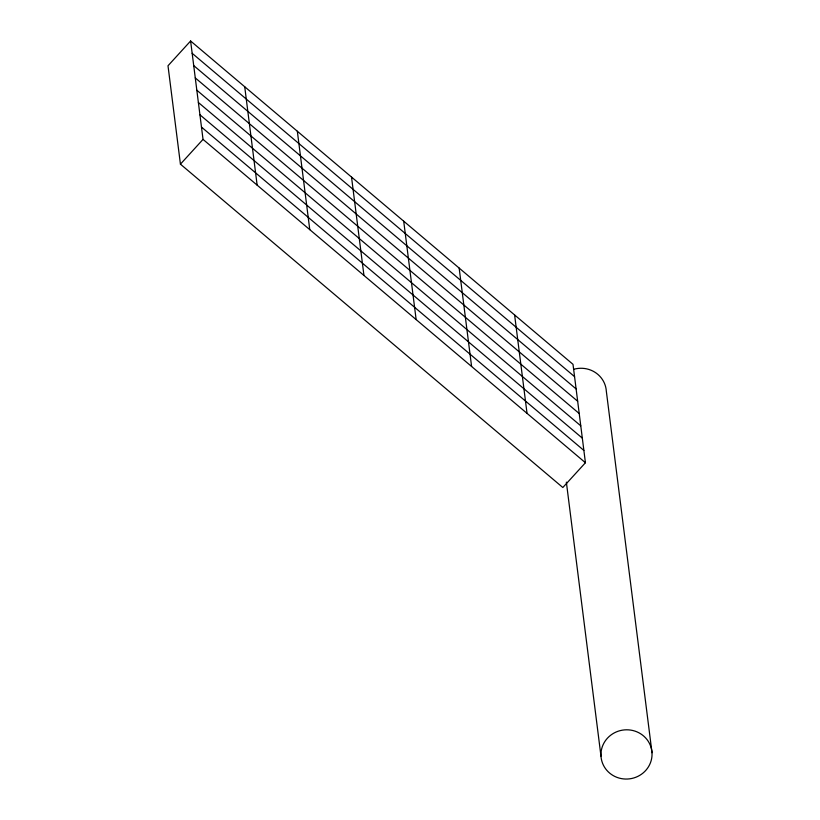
<?xml version="1.0" encoding="UTF-8"?>
<svg xmlns="http://www.w3.org/2000/svg" width="820" height="820" viewBox="0 0 820 820"><rect width="100%" height="100%" fill="white"/><g stroke="black" fill="none" stroke-linecap="round" stroke-linejoin="round"><path stroke-width="1.23" d="M190.609 41L167.998 65.774L180.431 164.164L562.827 487.51L585.429 462.736L573.006 364.336L190.609 41L203.032 139.39L585.429 462.736M180.431 164.164L203.032 139.39M192.157 53.3L574.553 376.636M193.715 65.6L576.111 388.936M195.262 77.9L577.659 401.236M196.82 90.2L579.217 413.536M198.378 102.49L580.775 425.836M199.926 114.79L582.323 438.136M201.484 127.09L583.881 450.436M652.002 752.719A25.574 24.62 -7.2 0 0 612.407 734.002A25.574 24.62 -7.2 0 0 615.061 776.56A25.574 24.62 -7.2 0 0 652.002 752.719L606.328 391.191A25.574 24.62 -7.2 0 0 573.795 369.277M566.364 482.129L600.978 756.132M514.611 314.962L527.034 413.352M459.159 268.079L471.592 366.468M403.707 221.195L416.14 319.585M351.524 177.058L363.947 275.458M297.342 131.251L309.765 229.641M244.719 86.756L257.142 185.146"/></g></svg>
